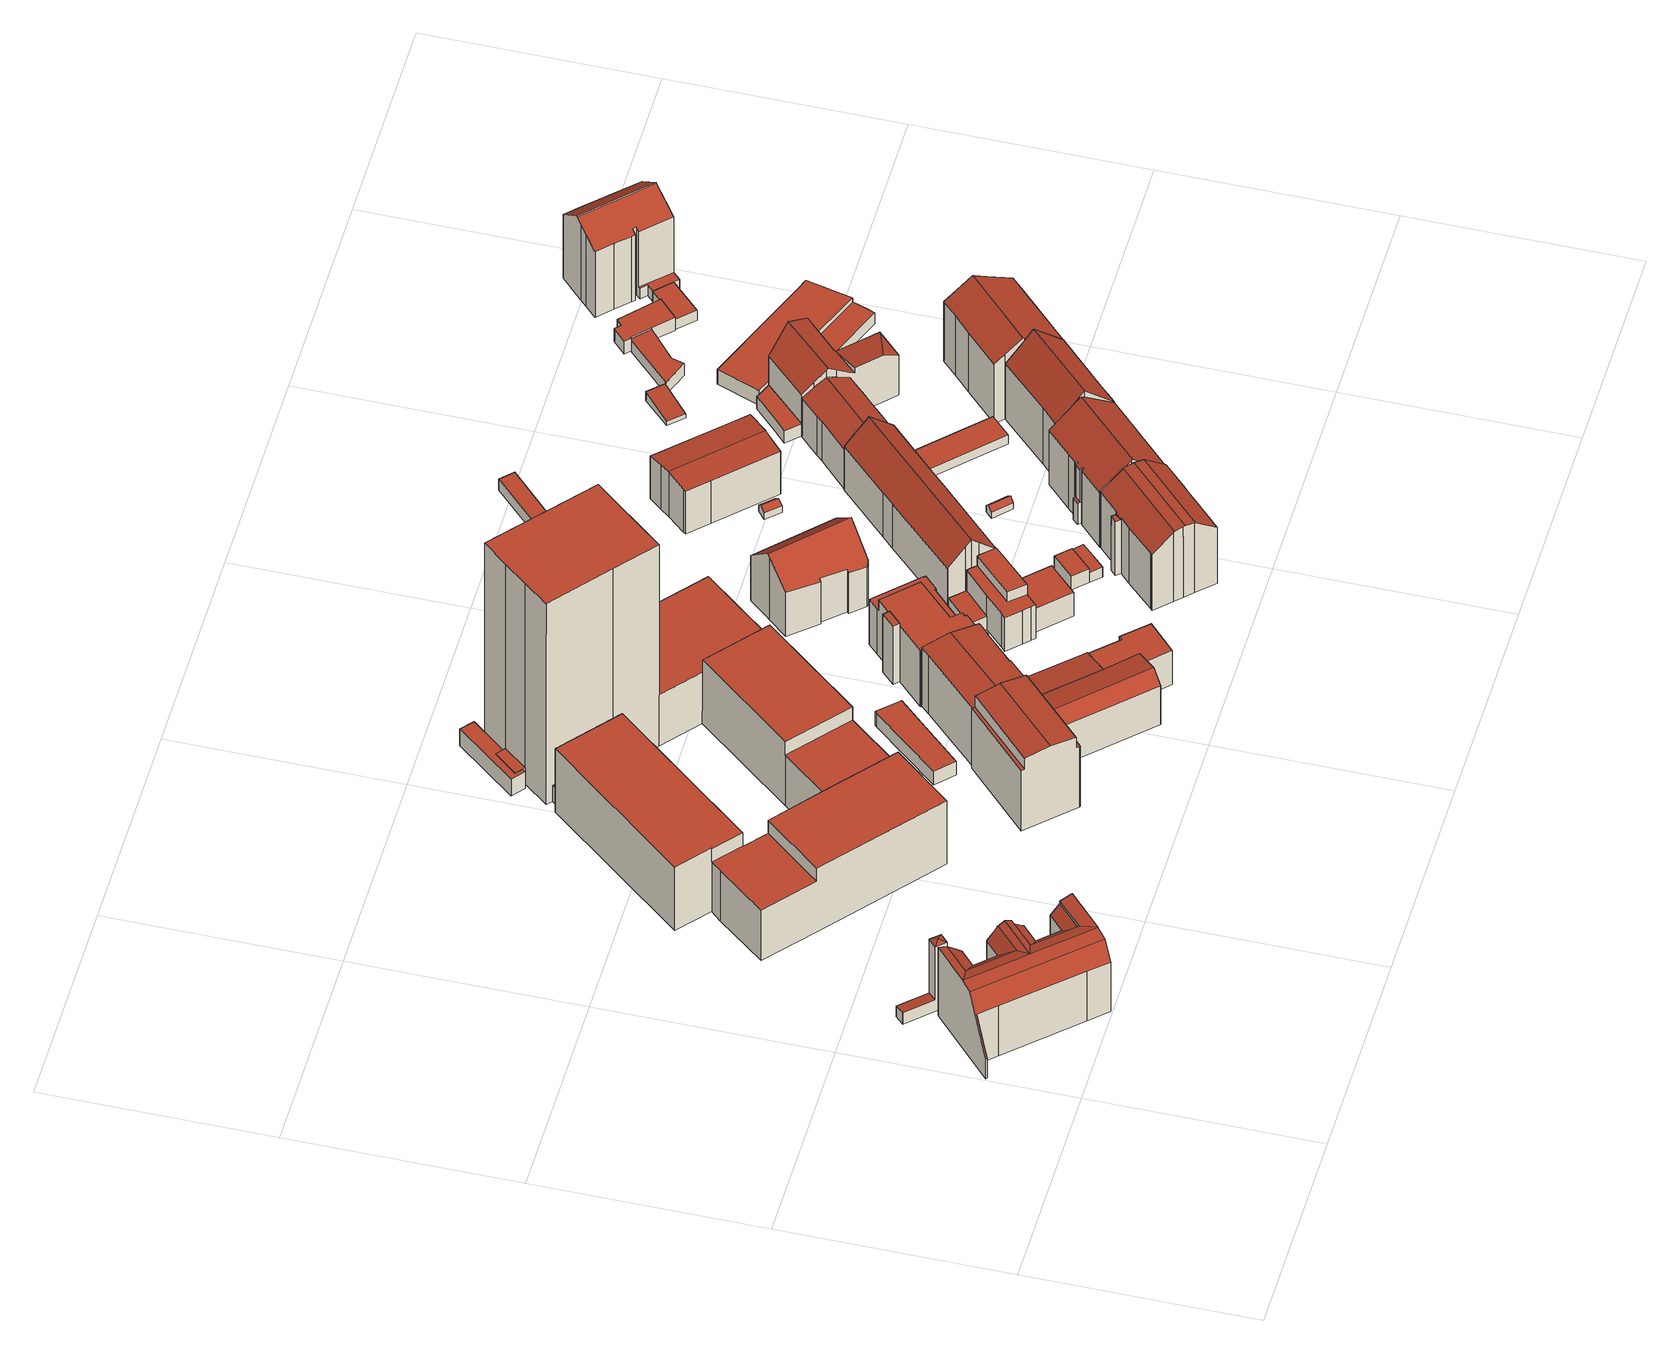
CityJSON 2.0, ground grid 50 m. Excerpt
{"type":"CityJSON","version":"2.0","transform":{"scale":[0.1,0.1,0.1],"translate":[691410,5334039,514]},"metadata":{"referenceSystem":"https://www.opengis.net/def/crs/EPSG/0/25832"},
"CityObjects":{
"building1":{"type":"Building","attributes":{"Gemeindeschluessel":"09162000","HoeheDach":"533.822","HoeheGrund":"514.559","Methode":"2000","NiedrigsteTraufeDesGebaeudes":"517.801","Geometrietyp2DReferenz":"3000","function":"31001_1000","roofType":"3100","measuredHeight":19.26,"storeysAboveGround":4},"geometry":[{"type":"MultiSurface","lod":"2","boundaries":[[[0,1,2,3]],[[4,5,6,7,8,9]],[[10,11,12,13]],[[1,14,15,16,17,2]],[[18,19,20,21,6,5]],[[22,23,24,25,26,27,28]],[[29,30,31,32,33,34]],[[35,9,8,36]],[[37,3,2,38]],[[39,36,8,7,40,41,42,43]],[[44,39,43,45,46,47]],[[48,6,21,49]],[[50,22,28,51,30,29]],[[46,45,20,24]],[[52,0,3,53,54]],[[19,25,24,20]],[[55,56,57,28,27]],[[58,59,15,14,60]],[[46,24,23,61,47]],[[52,31,30,0]],[[62,63,64,65]],[[66,53,3,37]],[[40,7,6,48]],[[67,54,53,66,68,69,17,16,70]],[[18,26,25,19]],[[44,47,61,71]],[[72,13,12,62,65,33,32,67,70,59,58,35,36,39,44,71,73]],[[11,63,62,12]],[[11,10,74,75,50,29,34,64,63]],[[51,28,1,0,30]],[[38,2,17,69]],[[49,21,42,41]],[[56,60,14,1,28,57]],[[70,16,15,59]],[[5,27,26,18]],[[65,64,34,33]],[[20,45,43,42,21]],[[4,55,27,5]],[[35,58,60,56,55,4,9]],[[72,74,10,13]],[[38,68,66,37]],[[75,74,72,73]],[[38,69,68]],[[71,61,23,22,50,75,73]],[[67,32,31,52,54]],[[49,41,40,48]]],"semantics":{"surfaces":[{"type":"RoofSurface"},{"type":"WallSurface"},{"type":"GroundSurface"}],"values":[0,0,1,0,0,0,1,1,1,1,1,1,0,1,0,1,0,1,0,0,1,1,1,1,1,1,2,1,0,0,1,1,0,1,1,1,0,1,1,1,0,1,0,1,1,0]}}]},
"building2":{"type":"Building","attributes":{"Gemeindeschluessel":"09162000","HoeheDach":"534.140","HoeheGrund":"515.393","Methode":"2000","NiedrigsteTraufeDesGebaeudes":"518.272","Geometrietyp2DReferenz":"3000","function":"31001_2000","roofType":"9999","measuredHeight":18.75,"storeysAboveGround":1},"geometry":[{"type":"MultiSurface","lod":"2","boundaries":[[[76,77,78,79,80,81,82]],[[81,83,84,85,82]],[[78,86,79]],[[87,85,84,88]],[[89,90,78,77]],[[79,86,91,92,80]],[[81,80,92,83]],[[89,88,84,83,92,91,90]],[[76,82,85,87]],[[78,90,86]],[[86,90,91]],[[76,87,88,89,77]]],"semantics":{"surfaces":[{"type":"WallSurface"},{"type":"RoofSurface"},{"type":"GroundSurface"}],"values":[0,1,1,0,0,1,0,0,0,1,1,2]}}]},
"building3":{"type":"Building","attributes":{"Gemeindeschluessel":"09162000","HoeheDach":"533.300","HoeheGrund":"515.361","Methode":"2000","NiedrigsteTraufeDesGebaeudes":"519.860","Geometrietyp2DReferenz":"3000","function":"31001_1000","roofType":"1000","measuredHeight":17.94,"storeysAboveGround":5},"geometry":[{"type":"MultiSurface","lod":"2","boundaries":[[[93,94,95,96,97,98,99]],[[100,101,102,103]],[[104,105,106,107,108,109]],[[108,107,95,110]],[[111,112,113,114]],[[115,116,112,117]],[[118,109,119,120,121]],[[99,98,122,123,124,125,126,127,128]],[[129,130,131,132]],[[133,134,135,120,119]],[[117,112,111,132,131]],[[136,137,138,139,140,141]],[[94,133,119,110,95]],[[100,142,143,144,145,101]],[[146,135,141,140,144,143,147]],[[140,139,145,144]],[[105,104,148,149,150,142,100,103,151,152,129,132,111,114,137,136,134,133,94,93,153,154,155,156,157,158]],[[117,131,130,115]],[[93,99,128,153]],[[155,126,125,156]],[[110,119,109,108]],[[146,121,120,135]],[[150,147,143,142]],[[107,106,96,95]],[[156,125,124,157]],[[106,159,97,96]],[[105,158,123,122,159,106]],[[151,160,161,152]],[[101,145,139,138,113,112,116,161,160,102]],[[149,148,118,121,146,147,150]],[[136,141,135,134]],[[114,113,138,137]],[[157,124,123,158]],[[104,109,118,148]],[[153,128,127,154]],[[154,127,126,155]],[[98,97,159,122]],[[103,102,160,151]],[[130,129,152,161,116,115]]],"semantics":{"surfaces":[{"type":"WallSurface"},{"type":"RoofSurface"},{"type":"GroundSurface"}],"values":[0,0,0,1,0,0,1,1,0,0,0,0,0,0,1,0,2,1,0,0,0,0,0,0,0,1,0,0,1,0,0,0,0,0,0,0,0,0,0]}}]},
"building4":{"type":"Building","attributes":{"Gemeindeschluessel":"09162000","HoeheDach":"536.070","HoeheGrund":"515.432","Methode":"2000","NiedrigsteTraufeDesGebaeudes":"532.336","Geometrietyp2DReferenz":"3000","function":"31001_1000","roofType":"3100","measuredHeight":20.64,"storeysAboveGround":6},"geometry":[{"type":"MultiSurface","lod":"2","boundaries":[[[162,163,164,165,166,167,168,169,170]],[[162,170,171,172]],[[162,172,173,174,175,176,177,163]],[[177,178,164,163]],[[172,171,179,173]],[[180,181,166,165]],[[164,178,182,183,180,165]],[[169,168,184,185]],[[166,181,186,167]],[[169,185,179,171,170]],[[167,186,187,184,168]],[[175,183,182,176]],[[175,174,187,186,181,180,183]],[[174,173,179,185,184,187]],[[176,182,178,177]]],"semantics":{"surfaces":[{"type":"WallSurface"},{"type":"GroundSurface"},{"type":"RoofSurface"}],"values":[0,0,1,0,0,0,2,0,2,2,2,0,0,0,0]}}]},
"building5":{"type":"Building","attributes":{"Gemeindeschluessel":"09162000","HoeheDach":"519.916","HoeheGrund":"515.342","Methode":"2000","NiedrigsteTraufeDesGebaeudes":"519.916","Geometrietyp2DReferenz":"3000","function":"51009_1610","roofType":"1000","measuredHeight":4.57},"geometry":[{"type":"MultiSurface","lod":"2","boundaries":[[[188,189,190,191]],[[192,193,189,188]],[[192,188,191,194,195]],[[195,196,193,192]],[[191,190,197,194]],[[196,197,190,189,193]],[[194,197,196,195]]],"semantics":{"surfaces":[{"type":"WallSurface"},{"type":"GroundSurface"},{"type":"RoofSurface"}],"values":[0,0,1,0,0,2,0]}}]},
"building6":{"type":"Building","attributes":{"Gemeindeschluessel":"09162000","HoeheDach":"518.953","HoeheGrund":"515.180","Methode":"1000","NiedrigsteTraufeDesGebaeudes":"518.953","Geometrietyp2DReferenz":"3000","function":"31001_2000","roofType":"1000","measuredHeight":3.77},"geometry":[{"type":"MultiSurface","lod":"2","boundaries":[[[198,199,200,201]],[[202,203,204,205]],[[201,200,206,207]],[[203,208,209,210,206,200,199,204]],[[202,211,212,209,208,203]],[[205,204,199,198]],[[211,202,205,198,201,207,213,212]],[[210,209,212,213,207,206]]],"semantics":{"surfaces":[{"type":"WallSurface"},{"type":"RoofSurface"},{"type":"GroundSurface"}],"values":[0,0,0,1,0,0,2,0]}}]},
"building7":{"type":"Building","attributes":{"Gemeindeschluessel":"09162000","HoeheDach":"529.176","HoeheGrund":"515.391","Methode":"2000","NiedrigsteTraufeDesGebaeudes":"526.277","Geometrietyp2DReferenz":"3000","function":"31001_1000","roofType":"3100","measuredHeight":13.79,"storeysAboveGround":3},"geometry":[{"type":"MultiSurface","lod":"2","boundaries":[[[214,215,216,217]],[[215,218,219,220,216]],[[175,176,214,217,221]],[[218,176,175,222,223,219]],[[214,176,218,215]],[[216,220,224,225,221,217]],[[223,224,220,219]],[[175,221,225,222]],[[222,225,224,223]]],"semantics":{"surfaces":[{"type":"RoofSurface"},{"type":"WallSurface"},{"type":"GroundSurface"}],"values":[0,1,1,2,1,0,1,1,1]}}]},
"building8":{"type":"Building","attributes":{"Gemeindeschluessel":"09162000","HoeheDach":"572.100","HoeheGrund":"515.369","Methode":"2000","NiedrigsteTraufeDesGebaeudes":"519.960","Geometrietyp2DReferenz":"3000","function":"31001_2000","roofType":"1000","measuredHeight":56.73,"storeysAboveGround":16},"geometry":[{"type":"MultiSurface","lod":"2","boundaries":[[[226,227,228,229]],[[154,153,132,129,230,226,229,231,232,233,234]],[[233,235,236,237,234]],[[229,228,238,231]],[[239,240,241,237,236,242,243]],[[230,243,242,227,226]],[[231,238,244,232]],[[227,235,244,238,228]],[[232,244,235,233]],[[239,243,230,129,132]],[[154,241,240,153]],[[153,240,239,132]],[[154,234,237,241]],[[227,242,236,235]]],"semantics":{"surfaces":[{"type":"WallSurface"},{"type":"GroundSurface"},{"type":"RoofSurface"}],"values":[0,1,0,0,2,0,0,2,0,0,0,0,0,0]}}]},
"building9":{"type":"Building","attributes":{"Gemeindeschluessel":"09162000","HoeheDach":"532.687","HoeheGrund":"515.433","Methode":"2000","NiedrigsteTraufeDesGebaeudes":"525.030","Geometrietyp2DReferenz":"3000","function":"31001_9998","roofType":"3100","measuredHeight":17.25,"storeysAboveGround":5},"geometry":[{"type":"MultiSurface","lod":"2","boundaries":[[[245,246,247,248]],[[249,250,251,252]],[[174,175,253,254,255]],[[174,255,256,173]],[[257,258,246,245]],[[259,256,255,254,260,261,262]],[[263,264,265,266,267,268,269,270]],[[257,271,267,266,272,258]],[[273,274,275,276,269,268]],[[277,262,261,278]],[[279,280,281,219]],[[175,222,263,270,282,253]],[[248,247,283,284]],[[281,280,283,247,246,258,272,285]],[[286,287,288,289]],[[259,290,173,256]],[[223,222,175,174,173,290,277,278,286,289,291,292,252,251,274,273,271,257,245,248,284,279,219]],[[289,288,293,291]],[[260,287,286,278,261]],[[272,266,265,285]],[[292,294,249,252]],[[290,259,262,277]],[[250,249,294,293,288,287,260,254,253,282,276,275]],[[291,293,294,292]],[[223,264,263,222]],[[273,268,267,271]],[[269,276,282,270]],[[250,275,274,251]],[[223,219,281,285,265,264]],[[284,283,280,279]]],"semantics":{"surfaces":[{"type":"WallSurface"},{"type":"RoofSurface"},{"type":"GroundSurface"}],"values":[0,0,0,0,0,1,1,0,0,0,0,0,0,1,0,0,2,0,0,0,0,0,1,0,0,0,0,0,0,0]}}]},
"building10":{"type":"Building","attributes":{"Gemeindeschluessel":"09162000","HoeheDach":"531.395","HoeheGrund":"515.053","Methode":"2000","NiedrigsteTraufeDesGebaeudes":"527.840","Geometrietyp2DReferenz":"3000","function":"31001_1000","roofType":"1000","measuredHeight":16.34,"storeysAboveGround":5},"geometry":[{"type":"MultiSurface","lod":"2","boundaries":[[[295,296,297,298,299]],[[298,297,300,301]],[[302,303,304,305]],[[302,306,307,308,309,303]],[[310,311,312,313]],[[314,315,316,304,303,309,317,318,319,298,301,320,312,311]],[[321,322,323,324]],[[325,326,327,328]],[[329,316,315,330]],[[331,332,322,321]],[[333,301,300,334,335]],[[300,297,296,334]],[[336,318,317,337]],[[325,299,298,319,338,326]],[[302,305,329,330,339,310,313,340,333,335,295,299,325,328,341,331,321,324,342,343,306]],[[341,344,332,331]],[[313,312,320,340]],[[328,327,344,341]],[[305,304,316,329]],[[335,334,296,295]],[[324,323,345,342]],[[340,320,301,333]],[[338,319,318,336]],[[339,314,311,310]],[[343,346,307,306]],[[342,345,346,343]],[[308,307,346,345,323,322,332,344,327,326,338,336,337]],[[337,317,309,308]],[[330,315,314,339]]],"semantics":{"surfaces":[{"type":"WallSurface"},{"type":"RoofSurface"},{"type":"GroundSurface"}],"values":[0,0,0,0,0,1,0,0,0,0,0,1,0,0,2,0,0,0,0,0,0,0,0,0,0,0,1,0,0]}}]},
"building11":{"type":"Building","attributes":{"Gemeindeschluessel":"09162000","HoeheDach":"527.429","HoeheGrund":"515.139","Methode":"2000","NiedrigsteTraufeDesGebaeudes":"518.839","Geometrietyp2DReferenz":"3000","function":"31001_1000","roofType":"1000","measuredHeight":12.29,"storeysAboveGround":4},"geometry":[{"type":"MultiSurface","lod":"2","boundaries":[[[347,348,349,350]],[[351,352,353,354]],[[355,356,352,351]],[[357,358,359,360,361,362]],[[363,364,361,360]],[[365,362,361,364,366]],[[367,368,369,370]],[[353,352,356,371,372,363,360,359,373,374,375,376]],[[377,369,368,378,379]],[[380,379,378,381]],[[382,375,374,383,384]],[[350,349,385,386]],[[387,370,369,377,371]],[[387,371,356,355]],[[383,374,373,388]],[[372,366,364,363]],[[354,353,376,389]],[[384,383,348,347]],[[381,378,368,367]],[[383,388,385,349,348]],[[357,362,365,390]],[[387,355,351,354,389,382,384,347,350,386,358,357,390,380,381,367,370]],[[377,379,380,390,365,366,372,371]],[[358,386,385,388,373,359]],[[389,376,375,382]]],"semantics":{"surfaces":[{"type":"WallSurface"},{"type":"RoofSurface"},{"type":"GroundSurface"}],"values":[0,0,0,0,0,1,0,1,1,0,0,0,0,0,0,0,0,0,0,1,0,2,0,0,0]}}]},
"building12":{"type":"Building","attributes":{"Gemeindeschluessel":"09162000","HoeheDach":"532.826","HoeheGrund":"514.562","Methode":"2000","NiedrigsteTraufeDesGebaeudes":"525.842","Geometrietyp2DReferenz":"3000","function":"31001_9998","roofType":"3100","measuredHeight":18.26,"storeysAboveGround":4},"geometry":[{"type":"MultiSurface","lod":"2","boundaries":[[[391,392,393,394]],[[395,396,397,398,399,400,401,391,394,402,403,404,405,406,407,408,409]],[[396,410,411,397]],[[412,413,414,415,407,406,405,404]],[[396,395,409,416,417,410]],[[403,418,412,404]],[[419,420,392,391,401,400]],[[399,421,419,400]],[[399,398,397,411,422,421]],[[394,393,423,402]],[[424,416,409,408,407,415]],[[417,416,424,415,414,413]],[[423,393,392,420,419,421,422,411,410,417,413,412,418]],[[402,423,418,403]]],"semantics":{"surfaces":[{"type":"WallSurface"},{"type":"GroundSurface"},{"type":"RoofSurface"}],"values":[0,1,0,0,0,0,0,0,0,0,0,2,2,0]}}]},
"building13":{"type":"Building","attributes":{"Gemeindeschluessel":"09162000","HoeheDach":"519.320","HoeheGrund":"515.516","Methode":"1000","NiedrigsteTraufeDesGebaeudes":"519.320","Geometrietyp2DReferenz":"3000","function":"31001_2000","roofType":"1000","measuredHeight":3.8,"storeysAboveGround":1},"geometry":[{"type":"MultiSurface","lod":"2","boundaries":[[[425,426,427,428]],[[428,429,430,425]],[[428,427,431,429]],[[426,432,431,427]],[[429,431,432,430]],[[430,432,426,425]]],"semantics":{"surfaces":[{"type":"WallSurface"},{"type":"GroundSurface"},{"type":"RoofSurface"}],"values":[0,1,0,2,0,0]}}]},
"building14":{"type":"Building","attributes":{"Gemeindeschluessel":"09162000","HoeheDach":"518.187","HoeheGrund":"515.487","Methode":"1000","NiedrigsteTraufeDesGebaeudes":"518.187","Geometrietyp2DReferenz":"3000","function":"51009_1610","roofType":"1000","measuredHeight":2.7},"geometry":[{"type":"MultiSurface","lod":"2","boundaries":[[[425,433,434,435]],[[436,437,438,439]],[[425,438,437,433]],[[434,436,439,435]],[[435,439,438,425]],[[433,437,436,434]]],"semantics":{"surfaces":[{"type":"GroundSurface"},{"type":"RoofSurface"},{"type":"WallSurface"}],"values":[0,1,2,2,2,2]}}]},
"building15":{"type":"Building","attributes":{"Gemeindeschluessel":"09162000","HoeheDach":"535.250","HoeheGrund":"515.310","Methode":"2000","NiedrigsteTraufeDesGebaeudes":"530.540","Geometrietyp2DReferenz":"3000","function":"31001_1000","roofType":"2100","measuredHeight":19.94,"storeysAboveGround":5},"geometry":[{"type":"MultiSurface","lod":"2","boundaries":[[[440,441,442,443,444]],[[445,446,447,448]],[[449,450,451,452]],[[441,453,454,455,442]],[[456,457,458,459]],[[460,461,455,454,462,463]],[[464,465,466,467]],[[468,469,450,449]],[[470,471,472,473]],[[474,475,476,477]],[[478,451,450,469,444,443,479]],[[470,480,481,482,483,471]],[[453,459,458,462,454]],[[445,473,472,484,485,446]],[[486,487,478,479,488]],[[489,490,460,463,491]],[[492,493,494,495]],[[477,476,457,456]],[[489,491,496,497]],[[440,444,469,468]],[[488,479,443,442,455,461]],[[490,486,488,461,460]],[[483,482,485,484]],[[491,463,462,458,457,476,475,447,446,485,482,481,466,465,494,493,496]],[[467,466,481,480]],[[497,496,493,492]],[[452,451,478,487]],[[483,484,472,471]],[[486,490,489,497,492,495,464,467,480,470,473,445,448,474,477,456,459,453,441,440,468,449,452,487]],[[448,447,475,474]],[[495,494,465,464]]],"semantics":{"surfaces":[{"type":"WallSurface"},{"type":"RoofSurface"},{"type":"GroundSurface"}],"values":[0,0,0,0,0,1,0,0,0,0,1,0,0,0,0,0,0,0,0,0,1,0,0,1,0,0,0,1,2,0,0]}}]},
"building16":{"type":"Building","attributes":{"Gemeindeschluessel":"09162000","HoeheDach":"518.444","HoeheGrund":"515.344","Methode":"1000","NiedrigsteTraufeDesGebaeudes":"518.444","Geometrietyp2DReferenz":"3000","function":"31001_2000","roofType":"1000","measuredHeight":3.1,"storeysAboveGround":1},"geometry":[{"type":"MultiSurface","lod":"2","boundaries":[[[498,499,500,501]],[[502,503,500,499]],[[504,502,499,498]],[[501,505,504,498]],[[505,503,502,504]],[[501,500,503,505]]],"semantics":{"surfaces":[{"type":"WallSurface"},{"type":"RoofSurface"},{"type":"GroundSurface"}],"values":[0,1,0,2,0,0]}}]},
"building17":{"type":"Building","attributes":{"Gemeindeschluessel":"09162000","HoeheDach":"532.491","HoeheGrund":"514.725","Methode":"2000","NiedrigsteTraufeDesGebaeudes":"527.031","Geometrietyp2DReferenz":"3000","function":"31001_9998","roofType":"3100","measuredHeight":17.77,"storeysAboveGround":4},"geometry":[{"type":"MultiSurface","lod":"2","boundaries":[[[506,507,508,509]],[[510,511,512,513]],[[509,508,514,515,516]],[[517,518,519,520]],[[513,512,521,522]],[[508,507,523,524,519,518,525,526,514]],[[520,519,524,527]],[[528,529,530,531]],[[516,515,532,533]],[[533,532,534,535]],[[522,521,526,525,536]],[[532,515,514,526,521,512,511,530,529,534]],[[535,534,529,528]],[[522,536,517,520,527,537,506,509,516,533,535,528,531,510,513]],[[536,525,518,517]],[[531,530,511,510]],[[527,524,523,537]],[[537,523,507,506]]],"semantics":{"surfaces":[{"type":"WallSurface"},{"type":"RoofSurface"},{"type":"GroundSurface"}],"values":[0,0,0,0,0,1,0,0,0,0,0,1,0,2,0,0,0,0]}}]},
"building18":{"type":"Building","attributes":{"Gemeindeschluessel":"09162000","HoeheDach":"518.453","HoeheGrund":"515.362","Methode":"2000","NiedrigsteTraufeDesGebaeudes":"518.453","Geometrietyp2DReferenz":"3000","function":"51009_1610","roofType":"1000","measuredHeight":3.09},"geometry":[{"type":"MultiSurface","lod":"2","boundaries":[[[538,539,540,541]],[[539,542,543,540]],[[542,544,545,543]],[[546,547,548,549]],[[543,545,550,549,548,541,540]],[[551,546,549,550]],[[544,551,550,545]],[[539,538,547,546,551,544,542]],[[547,538,541,548]]],"semantics":{"surfaces":[{"type":"WallSurface"},{"type":"GroundSurface"},{"type":"RoofSurface"}],"values":[0,0,0,0,1,0,0,2,0]}}]},
"building19":{"type":"Building","attributes":{"Gemeindeschluessel":"09162000","HoeheDach":"517.984","HoeheGrund":"515.290","Methode":"1000","NiedrigsteTraufeDesGebaeudes":"516.961","Geometrietyp2DReferenz":"3000","function":"31001_2000","roofType":"3100","measuredHeight":2.69},"geometry":[{"type":"MultiSurface","lod":"2","boundaries":[[[552,553,554,555]],[[556,557,558,559]],[[557,552,555,558]],[[560,554,553,561]],[[562,556,559,563,560,561]],[[558,555,554,560,563,559]],[[556,562,561,553,552,557]]],"semantics":{"surfaces":[{"type":"RoofSurface"},{"type":"WallSurface"},{"type":"GroundSurface"}],"values":[0,1,0,1,2,1,1]}}]},
"building20":{"type":"Building","attributes":{"Gemeindeschluessel":"09162000","HoeheDach":"517.950","HoeheGrund":"515.221","Methode":"9999","NiedrigsteTraufeDesGebaeudes":"516.920","Geometrietyp2DReferenz":"3000","function":"31001_2000","roofType":"3100","measuredHeight":2.73},"geometry":[{"type":"MultiSurface","lod":"2","boundaries":[[[564,565,566,567]],[[568,566,565,569]],[[567,566,568,570,571]],[[571,570,572,573]],[[572,570,568,569]],[[571,573,564,567]],[[572,569,565,564,573]]],"semantics":{"surfaces":[{"type":"RoofSurface"},{"type":"WallSurface"},{"type":"GroundSurface"}],"values":[0,1,1,1,2,0,1]}}]},
"building21":{"type":"Building","attributes":{"Gemeindeschluessel":"09162000","HoeheDach":"536.091","HoeheGrund":"515.340","Methode":"1000","NiedrigsteTraufeDesGebaeudes":"521.290","Geometrietyp2DReferenz":"3000","function":"31001_9998","roofType":"3100","measuredHeight":20.75,"storeysAboveGround":4},"geometry":[{"type":"MultiSurface","lod":"2","boundaries":[[[574,575,576,577]],[[459,578,579,456]],[[453,580,578,459]],[[581,582,583,584]],[[585,586,587,588,589,590,591,592]],[[593,577,576,594]],[[453,459,456,595,596,597,593,594,598,599,600,601,602,581,584,603,604,605,606,607,608,440,441]],[[456,579,609,595]],[[440,586,585,441]],[[602,610,582,581]],[[595,609,611,596]],[[578,580,592,591,612,613,583,582,610,614,615,616,617,618,619,620,611,609,579]],[[596,611,620,597]],[[605,590,589,606]],[[608,587,586,440]],[[601,614,610,602]],[[603,613,612,604]],[[599,616,615,600]],[[584,583,613,603]],[[453,441,585,592,580]],[[598,594,576,575,618,617]],[[605,604,612,591,590]],[[606,589,588,607]],[[600,615,614,601]],[[593,597,620,619,574,577]],[[574,619,618,575]],[[607,588,587,608]],[[598,617,616,599]]],"semantics":{"surfaces":[{"type":"RoofSurface"},{"type":"WallSurface"},{"type":"GroundSurface"}],"values":[0,1,1,1,0,1,2,1,1,1,1,0,1,1,1,1,1,1,1,1,1,1,1,1,1,1,1,1]}}]},
"building22":{"type":"Building","attributes":{"Gemeindeschluessel":"09162000","HoeheDach":"528.220","HoeheGrund":"515.484","Methode":"2000","NiedrigsteTraufeDesGebaeudes":"527.523","Geometrietyp2DReferenz":"3000","function":"31001_9998","roofType":"3100","measuredHeight":12.74,"storeysAboveGround":4},"geometry":[{"type":"MultiSurface","lod":"2","boundaries":[[[621,622,623,624]],[[625,626,627,628]],[[629,630,631,632]],[[624,623,633,630,629]],[[634,635,636,631,630,633]],[[637,636,635,638]],[[626,639,640,634,633,623,622,627]],[[628,627,622,621]],[[624,629,632,637,638,641,642,625,628,621]],[[638,635,634,640,641]],[[641,640,639,642]],[[632,631,636,637]],[[642,639,626,625]]],"semantics":{"surfaces":[{"type":"WallSurface"},{"type":"RoofSurface"},{"type":"GroundSurface"}],"values":[0,0,0,0,1,0,1,0,2,0,0,0,0]}}]},
"building23":{"type":"Building","attributes":{"Gemeindeschluessel":"09162000","HoeheDach":"517.645","HoeheGrund":"515.090","Methode":"1000","NiedrigsteTraufeDesGebaeudes":"517.645","Geometrietyp2DReferenz":"3000","function":"31001_2000","roofType":"1000","measuredHeight":2.56},"geometry":[{"type":"MultiSurface","lod":"2","boundaries":[[[643,644,645,646]],[[647,648,645,644]],[[647,649,650,648]],[[650,646,645,648]],[[649,643,646,650]],[[647,644,643,649]]],"semantics":{"surfaces":[{"type":"WallSurface"},{"type":"GroundSurface"},{"type":"RoofSurface"}],"values":[0,1,0,0,2,0]}}]},
"building24":{"type":"Building","attributes":{"Gemeindeschluessel":"09162000","HoeheDach":"528.925","HoeheGrund":"515.010","Methode":"1000","NiedrigsteTraufeDesGebaeudes":"525.882","Geometrietyp2DReferenz":"3000","function":"31001_1000","roofType":"3100","measuredHeight":13.91,"storeysAboveGround":3},"geometry":[{"type":"MultiSurface","lod":"2","boundaries":[[[651,652,653,654]],[[655,656,657,658,659,660]],[[661,662,663,664]],[[664,663,665,666]],[[662,667,668,669,670,671,672,665,663]],[[673,674,675,676]],[[677,671,670,678]],[[679,672,671,677]],[[680,667,662,661]],[[656,681,682,683,684,657]],[[659,658,657,684,683,675,674,653,652,669,668]],[[669,652,651,685,678,670]],[[666,665,672,679]],[[676,682,681,656,655,660,686,680,661,664,666,679,677,678,685,651,654,673]],[[654,653,674,673]],[[686,660,659,668,667,680]],[[676,675,683,682]]],"semantics":{"surfaces":[{"type":"WallSurface"},{"type":"RoofSurface"},{"type":"GroundSurface"}],"values":[0,0,0,0,1,0,0,0,0,0,1,0,0,2,0,0,0]}}]},
"building25":{"type":"Building","attributes":{"Gemeindeschluessel":"09162000","HoeheDach":"537.320","HoeheGrund":"515.357","Methode":"2000","NiedrigsteTraufeDesGebaeudes":"530.679","Geometrietyp2DReferenz":"3000","function":"31001_9998","roofType":"3100","measuredHeight":21.96,"storeysAboveGround":5},"geometry":[{"type":"MultiSurface","lod":"2","boundaries":[[[687,688,689,690]],[[691,692,693,694,695]],[[695,694,696,697]],[[698,699,700,701]],[[702,703,704,699,698]],[[705,706,688,687]],[[690,689,707,708]],[[702,698,701,709,691,695,697,705,687,690,708,710]],[[696,694,693,704,703,711,707,689,688,706]],[[709,712,692,691]],[[692,712,700,699,704,693]],[[710,711,703,702]],[[708,707,711,710]],[[701,700,712,709]],[[697,696,706,705]]],"semantics":{"surfaces":[{"type":"WallSurface"},{"type":"GroundSurface"},{"type":"RoofSurface"}],"values":[0,0,0,0,0,0,0,1,2,0,2,0,0,0,0]}}]},
"building26":{"type":"Building","attributes":{"Gemeindeschluessel":"09162000","HoeheDach":"518.575","HoeheGrund":"515.160","Methode":"1000","NiedrigsteTraufeDesGebaeudes":"518.575","Geometrietyp2DReferenz":"3000","function":"31001_2000","roofType":"1000","measuredHeight":3.42},"geometry":[{"type":"MultiSurface","lod":"2","boundaries":[[[713,714,715,716]],[[717,718,719,720,721,722]],[[723,724,722,721,720,713,716]],[[716,715,725,723]],[[724,723,725,726,717,722]],[[720,719,714,713]],[[726,725,715,714,719,718,717]]],"semantics":{"surfaces":[{"type":"WallSurface"},{"type":"GroundSurface"},{"type":"RoofSurface"}],"values":[0,0,1,0,0,0,2]}}]},
"building27":{"type":"Building","attributes":{"Gemeindeschluessel":"09162000","HoeheDach":"517.954","HoeheGrund":"515.500","Methode":"1000","NiedrigsteTraufeDesGebaeudes":"516.739","Geometrietyp2DReferenz":"3000","function":"31001_2000","roofType":"1000","measuredHeight":2.45},"geometry":[{"type":"MultiSurface","lod":"2","boundaries":[[[727,728,729,730]],[[731,732,733,734]],[[734,733,735,736]],[[736,735,728,727]],[[730,729,732,731]],[[733,732,729,728,735]],[[736,727,730,731,734]]],"semantics":{"surfaces":[{"type":"WallSurface"},{"type":"RoofSurface"},{"type":"GroundSurface"}],"values":[0,0,0,0,0,1,2]}}]},
"building28":{"type":"Building","attributes":{"Gemeindeschluessel":"09162000","HoeheDach":"531.040","HoeheGrund":"515.120","Methode":"2000","NiedrigsteTraufeDesGebaeudes":"526.504","Geometrietyp2DReferenz":"3000","function":"31001_9998","roofType":"3100","measuredHeight":15.92,"storeysAboveGround":4},"geometry":[{"type":"MultiSurface","lod":"2","boundaries":[[[737,738,739,740,741,742,743]],[[744,745,746,739,738,747]],[[748,749,750,751,752,753,754,755,756,757,758,745,744,747,759,760,761,762,763,764]],[[749,748,764,765,766,767]],[[768,769,770]],[[771,772,773,774,775,776,770,769]],[[759,737,743,760]],[[755,754,753,752,774,773,772,777]],[[760,743,742,761]],[[761,742,741,762]],[[747,738,737,759]],[[776,778,770]],[[777,772,771]],[[740,765,764,763,762,741]],[[758,757,756,755,777,771,769,768,779,746,745]],[[746,779,768,770,778,767,766,765,740,739]],[[778,776,775,774,752,751,750,749,767]]],"semantics":{"surfaces":[{"type":"RoofSurface"},{"type":"WallSurface"},{"type":"GroundSurface"}],"values":[0,1,2,1,1,0,1,1,1,1,1,1,0,1,1,0,1]}}]},
"building29":{"type":"Building","attributes":{"Gemeindeschluessel":"09162000","HoeheDach":"535.971","HoeheGrund":"515.357","Methode":"2000","NiedrigsteTraufeDesGebaeudes":"530.570","Geometrietyp2DReferenz":"3000","function":"31001_1000","roofType":"3100","measuredHeight":20.61,"storeysAboveGround":5},"geometry":[{"type":"MultiSurface","lod":"2","boundaries":[[[698,780,781,702]],[[702,781,782,710]],[[783,784,785,786]],[[710,782,787,788,708]],[[788,787,789,790,791,792,793,794]],[[795,790,789,796,797]],[[798,799,800,801]],[[797,796,784,783]],[[782,781,780,800,799,785,784,796,789,787]],[[708,788,794,802]],[[803,791,790,795]],[[804,792,791,803]],[[802,794,793,805]],[[795,797,783,786,798,801,698,702,710,708,802,805,804,803]],[[786,785,799,798]],[[805,793,792,804]],[[801,800,780,698]]],"semantics":{"surfaces":[{"type":"WallSurface"},{"type":"RoofSurface"},{"type":"GroundSurface"}],"values":[0,0,0,0,1,0,0,0,1,0,0,0,0,2,0,0,0]}}]},
"building30":{"type":"Building","attributes":{"Gemeindeschluessel":"09162000","HoeheDach":"518.638","HoeheGrund":"515.290","Methode":"1000","NiedrigsteTraufeDesGebaeudes":"518.638","Geometrietyp2DReferenz":"3000","function":"31001_2000","roofType":"1000","measuredHeight":3.35},"geometry":[{"type":"MultiSurface","lod":"2","boundaries":[[[806,807,808,809]],[[810,811,812,808,807,813,814]],[[815,813,807,806]],[[816,812,811,817]],[[818,815,806,809,816,817,819]],[[818,814,813,815]],[[819,810,814,818]],[[809,808,812,816]],[[817,811,810,819]]],"semantics":{"surfaces":[{"type":"WallSurface"},{"type":"RoofSurface"},{"type":"GroundSurface"}],"values":[0,1,0,0,2,0,0,0,0]}}]},
"building31":{"type":"Building","attributes":{"Gemeindeschluessel":"09162000","HoeheDach":"519.590","HoeheGrund":"515.570","Methode":"1000","NiedrigsteTraufeDesGebaeudes":"519.590","Geometrietyp2DReferenz":"3000","function":"31001_9998","roofType":"1000","measuredHeight":4.02,"storeysAboveGround":1},"geometry":[{"type":"MultiSurface","lod":"2","boundaries":[[[820,821,822,823]],[[824,825,822,821,826,827,828,829,830,831,832,833]],[[834,835,836,828,827,826]],[[837,831,830,838]],[[839,840,825,824,833,841]],[[833,832,831,837,842,841]],[[834,826,821,820]],[[823,822,825,840]],[[829,828,836,843,838,830]],[[835,834,820,823,840,839,841,842,837,838,843,836]]],"semantics":{"surfaces":[{"type":"WallSurface"},{"type":"RoofSurface"},{"type":"GroundSurface"}],"values":[0,1,0,0,0,0,0,0,0,2]}}]},
"building32":{"type":"Building","attributes":{"Gemeindeschluessel":"09162000","HoeheDach":"518.499","HoeheGrund":"515.470","Methode":"1000","NiedrigsteTraufeDesGebaeudes":"518.499","Geometrietyp2DReferenz":"3000","function":"31001_2000","roofType":"1000","measuredHeight":3.03},"geometry":[{"type":"MultiSurface","lod":"2","boundaries":[[[844,845,846,847,848,849,850,851]],[[852,847,846,853]],[[852,854,848,847]],[[849,848,854,855,856,850]],[[853,846,845,857]],[[852,853,857,858,859,856,855,854]],[[859,851,850,856]],[[857,845,844,858]],[[858,844,851,859]]],"semantics":{"surfaces":[{"type":"RoofSurface"},{"type":"WallSurface"},{"type":"GroundSurface"}],"values":[0,1,1,1,1,2,1,1,1]}}]},
"building33":{"type":"Building","attributes":{"Gemeindeschluessel":"09162000","HoeheDach":"519.048","HoeheGrund":"515.370","Methode":"1000","NiedrigsteTraufeDesGebaeudes":"519.048","Geometrietyp2DReferenz":"3000","function":"31001_2000","roofType":"1000","measuredHeight":3.68},"geometry":[{"type":"MultiSurface","lod":"2","boundaries":[[[860,861,862,863,864,865,866,867,868,869,870]],[[871,868,867,872]],[[873,869,868,871]],[[874,870,869,873]],[[875,860,870,874]],[[876,877,878,879,875,874,873,871,872,880,881]],[[866,865,881,880,872,867]],[[879,861,860,875]],[[878,862,861,879]],[[877,863,862,878]],[[877,876,881,865,864,863]]],"semantics":{"surfaces":[{"type":"RoofSurface"},{"type":"WallSurface"},{"type":"GroundSurface"}],"values":[0,1,1,1,1,2,1,1,1,1,1]}}]},
"building34":{"type":"Building","attributes":{"Gemeindeschluessel":"09162000","HoeheDach":"518.438","HoeheGrund":"515.590","Methode":"1000","NiedrigsteTraufeDesGebaeudes":"518.438","Geometrietyp2DReferenz":"3000","function":"31001_2000","roofType":"1000","measuredHeight":2.85},"geometry":[{"type":"MultiSurface","lod":"2","boundaries":[[[882,883,884,885,886,887]],[[883,882,888,889,890,891,884]],[[889,892,893,890]],[[894,887,886,885,895,893,892]],[[888,882,887,894,892,889]],[[891,895,885,884]],[[890,893,895,891]]],"semantics":{"surfaces":[{"type":"WallSurface"},{"type":"GroundSurface"},{"type":"RoofSurface"}],"values":[0,1,0,2,0,0,0]}}]},
"building35":{"type":"Building","attributes":{"Gemeindeschluessel":"09162000","HoeheDach":"537.957","HoeheGrund":"515.490","Methode":"2000","NiedrigsteTraufeDesGebaeudes":"518.477","Geometrietyp2DReferenz":"3000","function":"31001_1000","roofType":"2100","measuredHeight":22.47,"storeysAboveGround":6},"geometry":[{"type":"MultiSurface","lod":"2","boundaries":[[[896,897,898,899,900,901,902]],[[903,904,905,906]],[[907,908,909,910,911,912]],[[913,914,915,916,917,918]],[[919,920,921,922,923,924]],[[925,926,912,911,910,927,928,929,902,901,930,931,932,933,915,914,913]],[[934,927,910,909]],[[935,926,925,936]],[[933,932,937,938,904,903,939,940,941]],[[936,925,913,918]],[[942,943,944,945,946,947]],[[907,912,926,935]],[[906,905,924,923]],[[931,930,948,949,937,932]],[[950,897,896,951,952,946,945,944,953]],[[951,896,902,929,928,952]],[[954,953,944,943]],[[955,900,899,898,956,954,943,942,947,957,934,909,908,907,935,936,918,917,916,941,940,939,903,906,923,922,921]],[[946,952,928,927,934,957,947]],[[916,915,933,941]],[[900,955,921,920,948,930,901]],[[949,948,920,919,924,905,904,938,937]],[[956,950,953,954]],[[898,897,950,956]]],"semantics":{"surfaces":[{"type":"WallSurface"},{"type":"RoofSurface"},{"type":"GroundSurface"}],"values":[0,0,0,0,0,1,0,0,0,0,0,0,0,0,1,0,0,2,0,0,0,1,0,0]}}]}
},
"vertices":[
[109,263,191],[188,180,191],[193,220,162],[154,261,162],[265,211,183],[209,158,183],[250,159,162],[285,191,162],[281,194,165],[267,209,181],[73,188,147],[40,223,147],[40,223,6],[73,188,6],[244,233,191],[240,237,183],[226,251,163],[226,251,162],[228,138,183],[269,94,183],[284,78,183],[291,115,162],[283,40,198],[284,40,198],[284,78,191],[269,94,191],[228,138,191],[209,158,191],[179,151,198],[54,241,191],[75,261,198],[150,330,198],[150,330,6],[6,196,6],[6,196,61],[267,209,6],[281,194,6],[154,261,38],[193,220,38],[328,146,6],[285,191,64],[326,148,64],[326,148,162],[328,146,164],[359,114,6],[341,132,183],[341,132,191],[359,114,197],[250,159,50],[291,115,50],[262,20,191],[168,162,198],[164,315,191],[187,292,162],[180,299,171],[265,211,191],[255,222,198],[198,169,198],[253,223,6],[240,237,6],[253,223,197],[360,112,198],[20,205,6],[20,205,92],[9,194,61],[9,194,6],[187,292,67],[180,299,6],[187,291,67],[226,251,67],[226,251,6],[360,112,6],[209,43,6],[246,4,6],[209,43,146],[246,4,145],
[102,390,14],[171,317,14],[171,317,195],[153,336,195],[153,337,194],[153,337,46],[102,390,46],[171,354,43],[120,407,43],[104,391,46],[171,335,201],[104,391,14],[120,407,14],[190,334,14],[190,334,195],[171,354,195],[171,354,194],
[802,979,14],[625,764,14],[625,764,157],[625,764,193],[802,978,193],[802,978,158],[802,979,158],[307,831,14],[307,831,193],[238,888,193],[238,888,14],[654,542,14],[751,660,14],[751,660,193],[751,660,157],[654,542,157],[654,542,193],[528,646,157],[618,1096,14],[618,1096,193],[620,1094,193],[620,1094,14],[504,1190,59],[504,1190,193],[618,1096,59],[549,416,193],[528,646,193],[409,743,193],[305,617,193],[928,874,158],[929,876,158],[930,876,158],[1059,1033,158],[868,1191,158],[852,1203,158],[721,1045,158],[521,1210,14],[521,1210,59],[635,1117,59],[635,1117,14],[528,646,14],[409,743,14],[409,743,156],[362,782,14],[365,785,14],[365,785,193],[363,782,193],[363,782,156],[362,782,156],[287,808,14],[287,808,156],[305,830,156],[305,830,193],[305,617,156],[201,703,156],[549,416,14],[305,617,14],[201,703,14],[494,1198,14],[504,1189,14],[721,1045,14],[852,1203,14],[868,1191,14],[1059,1033,14],[930,876,14],[929,876,14],[928,874,193],[494,1198,193],[504,1189,193],
[674,297,14],[767,202,14],[767,202,185],[761,208,185],[761,208,214],[720,249,221],[680,291,214],[680,291,183],[674,297,183],[816,435,183],[816,435,14],[819,431,14],[861,388,14],[907,340,14],[850,283,14],[768,202,14],[768,202,185],[819,431,183],[902,346,185],[902,346,214],[850,283,185],[907,340,185],[821,429,214],[821,429,183],[862,388,221],[861,388,221],
[625,1426,13],[625,1426,59],[652,1403,59],[652,1403,13],[516,1293,13],[516,1293,59],[591,1329,13],[543,1271,13],[543,1271,59],[591,1329,59],
[882,646,12],[882,646,50],[885,649,50],[885,649,12],[792,460,12],[792,460,50],[755,496,50],[755,496,12],[887,647,50],[887,647,12],[867,541,50],[927,606,50],[924,609,50],[867,541,12],[927,606,12],[924,609,12],
[850,283,125],[1025,105,123],[1044,124,152],[867,300,152],[1025,105,14],[1084,163,14],[1084,163,141],[907,340,141],[940,307,14],[1023,221,14],[1023,221,142],[940,307,141],
[553,1274,14],[553,1274,60],[534,1290,60],[534,1290,14],[509,1220,14],[555,1315,14],[576,1340,14],[595,1325,14],[640,1379,14],[595,1325,60],[595,1325,581],[640,1379,581],[555,1315,60],[635,1117,581],[721,1045,581],[852,1203,581],[553,1274,581],[509,1220,581],[576,1340,60],
[1148,221,14],[1148,221,110],[1198,169,110],[1198,169,14],[1026,455,178],[1025,456,178],[1025,456,14],[1026,455,14],[907,340,179],[865,384,187],[861,388,186],[819,431,178],[1141,214,14],[1141,214,110],[938,554,178],[1003,527,187],[958,573,178],[956,572,178],[940,307,127],[1023,221,127],[1029,215,127],[1087,270,113],[1080,277,113],[998,363,113],[967,395,113],[911,337,127],[1080,277,14],[1087,270,110],[998,363,14],[965,397,14],[965,397,179],[967,395,178],[956,572,14],[958,573,14],[1137,110,14],[1137,110,110],[1084,163,110],[911,337,178],[1139,112,110],[1139,112,14],[1029,215,110],[1050,480,14],[1050,480,178],[1048,478,178],[1048,478,14],[938,554,14],[1048,477,14],[1029,459,14],[1048,477,178],[1029,459,178],
[1031,671,10],[1031,671,174],[1042,660,174],[1042,660,168],[1042,660,10],[1014,632,174],[1014,632,168],[1073,515,10],[1073,515,168],[1076,512,168],[1076,512,10],[1085,527,10],[1085,527,138],[1079,522,138],[1079,522,168],[958,573,10],[958,573,168],[959,575,168],[959,575,10],[1050,480,168],[1052,481,168],[1048,485,168],[1061,542,168],[1140,622,168],[1072,690,168],[958,576,168],[1187,624,10],[1187,624,138],[1158,595,138],[1158,595,10],[1077,695,10],[1077,695,138],[1097,716,138],[1097,716,10],[1048,485,10],[1052,481,10],[1184,627,10],[1184,627,138],[1014,632,10],[1003,643,174],[1003,643,10],[1140,622,138],[1061,542,138],[1072,690,138],[1050,480,10],[958,576,10],[1185,628,10],[1156,598,10],[1108,551,10],[1185,628,138],[1156,598,138],[1108,551,138],
[1166,530,11],[1166,530,48],[1224,588,48],[1224,588,11],[1187,411,11],[1187,411,106],[1174,424,106],[1174,424,11],[1195,403,11],[1195,403,106],[1272,539,11],[1262,550,11],[1262,550,106],[1270,541,106],[1270,541,134],[1272,539,134],[1189,459,106],[1189,459,134],[1300,510,134],[1218,426,134],[1327,399,11],[1327,399,77],[1274,346,77],[1274,346,11],[1205,414,106],[1218,426,106],[1253,558,106],[1195,502,106],[1156,463,106],[1145,453,106],[1205,414,77],[1334,406,77],[1265,475,77],[1265,475,11],[1334,406,11],[1156,463,11],[1195,502,48],[1195,502,11],[1252,560,48],[1252,560,11],[1205,414,11],[1253,558,48],[1145,453,11],[1300,510,11],
[1177,781,6],[1177,781,126],[1136,826,130],[1136,826,6],[1259,794,6],[1252,787,6],[1211,747,6],[1209,747,6],[1201,747,6],[1173,777,6],[1176,780,6],[1132,823,6],[1081,881,6],[1118,924,6],[1121,927,6],[1123,929,6],[1160,973,6],[1164,969,6],[1302,836,6],[1252,787,179],[1211,747,126],[1118,924,185],[1121,927,188],[1123,929,186],[1160,973,132],[1302,836,132],[1259,794,188],[1081,881,131],[1173,777,121],[1176,780,124],[1201,747,118],[1209,747,124],[1132,823,125],[1164,969,132],
[1366,338,15],[1366,338,53],[1337,367,53],[1337,367,15],[1383,414,15],[1412,385,15],[1383,414,53],[1412,385,53],
[1417,390,15],[1439,369,15],[1388,317,15],[1439,369,42],[1417,390,42],[1366,338,42],[1388,317,42],
[1572,236,13],[1536,273,13],[1536,273,210],[1538,271,209],[1572,236,170],[1421,297,13],[1421,297,169],[1467,341,170],[1467,341,13],[1512,176,13],[1512,176,169],[1492,156,169],[1492,156,13],[1517,292,13],[1517,292,212],[1521,288,212],[1468,343,13],[1468,343,169],[1501,308,205],[1501,308,13],[1375,150,212],[1378,146,212],[1505,305,209],[1362,163,209],[1387,263,13],[1387,263,169],[1407,283,169],[1407,283,13],[1523,187,13],[1523,187,170],[1399,294,13],[1399,294,165],[1412,306,165],[1412,306,13],[1468,341,13],[1468,341,170],[1467,342,169],[1467,342,13],[1429,95,170],[1394,129,209],[1408,284,13],[1408,284,169],[1407,285,168],[1407,285,165],[1419,298,165],[1419,298,168],[1393,131,13],[1429,95,13],[1393,131,210],[1359,165,13],[1375,150,13],[1359,165,207],[1327,202,13],[1327,202,170],[1329,204,170],[1329,204,13],[1325,200,170],[1325,200,13],
[1204,1225,13],[1204,1225,44],[1156,1167,44],[1156,1167,13],[1155,1266,44],[1107,1208,44],[1155,1266,13],[1107,1208,13],
[1272,539,7],[1272,539,170],[1262,550,184],[1262,550,7],[1498,871,7],[1498,871,130],[1518,851,157],[1518,851,7],[1261,550,185],[1252,560,172],[1252,560,7],[1578,791,7],[1578,791,131],[1472,684,131],[1472,684,7],[1535,833,181],[1535,833,7],[1300,510,131],[1448,659,131],[1554,815,163],[1538,831,185],[1448,659,7],[1368,739,7],[1368,739,131],[1393,764,131],[1393,764,7],[1224,588,133],[1224,588,7],[1222,589,132],[1222,589,7],[1554,815,7],[1300,510,7],
[1122,1392,45],[1125,1394,45],[1125,1394,14],[1122,1392,14],[1168,1438,45],[1168,1438,14],[1200,1406,45],[1200,1406,14],[1347,1501,45],[1184,1341,45],[1184,1341,14],[1347,1501,14],[1321,1527,14],[1321,1527,45],
[1533,541,40],[1541,549,30],[1506,584,30],[1498,577,40],[1526,534,13],[1526,534,30],[1490,569,30],[1490,569,13],[1506,584,13],[1541,549,13],[1533,541,13],[1498,577,13],
[1412,982,40],[1421,991,29],[1395,1018,30],[1385,1010,40],[1395,1018,12],[1421,991,12],[1376,1001,12],[1376,1001,30],[1403,972,12],[1403,972,30],
[1520,397,73],[1532,409,73],[1528,413,73],[1516,401,73],[1501,308,201],[1468,343,165],[1517,292,218],[1608,482,13],[1608,482,165],[1610,483,165],[1610,483,13],[1536,273,203],[1572,236,165],[1644,308,165],[1661,324,165],[1715,378,165],[1667,426,216],[1662,431,221],[1520,290,221],[1516,401,13],[1528,413,13],[1518,393,13],[1522,390,13],[1524,392,13],[1536,405,13],[1539,407,13],[1536,410,13],[1540,414,13],[1556,430,13],[1622,471,13],[1659,434,13],[1667,426,13],[1715,378,13],[1661,324,13],[1644,308,13],[1518,393,165],[1556,430,165],[1522,390,168],[1659,434,218],[1622,471,178],[1540,414,165],[1536,410,165],[1539,407,168],[1536,405,168],[1532,409,163],[1520,397,163],[1524,392,168],
[1300,1146,15],[1300,1146,136],[1332,1183,142],[1332,1183,15],[1336,1100,15],[1336,1100,135],[1296,1140,135],[1296,1140,15],[1350,1205,15],[1350,1205,139],[1372,1232,135],[1372,1232,15],[1334,1186,142],[1490,1028,142],[1532,1070,135],[1492,1111,135],[1492,1111,15],[1532,1070,15],[1448,987,135],[1487,1026,142],[1487,1026,15],[1448,987,15],
[1740,631,36],[1740,631,11],[1606,762,11],[1606,762,36],[1698,589,11],[1564,720,11],[1698,589,36],[1564,720,36],
[1656,947,10],[1656,947,149],[1673,931,136],[1673,931,10],[1577,792,10],[1577,791,10],[1577,791,119],[1577,792,119],[1554,815,137],[1554,815,10],[1518,851,10],[1518,851,135],[1498,871,120],[1498,871,10],[1561,932,120],[1561,932,10],[1535,833,148],[1537,831,149],[1656,948,149],[1636,968,134],[1616,987,120],[1575,946,120],[1694,910,10],[1694,910,120],[1654,869,120],[1654,869,10],[1616,987,10],[1636,968,10],[1575,946,10],[1535,833,10],[1610,824,10],[1639,854,10],[1639,854,120],[1610,824,119],[1656,948,10],[1537,831,10],
[1624,473,14],[1624,473,170],[1659,508,170],[1659,508,14],[1715,378,14],[1715,378,167],[1667,426,233],[1667,426,232],[1667,426,14],[1659,434,222],[1659,434,14],[1855,518,14],[1855,518,167],[1750,414,167],[1750,414,14],[1806,566,14],[1806,566,232],[1807,565,233],[1622,471,14],[1622,471,170],[1760,611,169],[1760,611,14],[1717,380,14],[1791,580,14],[1791,580,212],[1717,380,167],
[1673,1089,12],[1673,1089,46],[1703,1077,46],[1703,1077,12],[1588,1016,46],[1614,1040,46],[1666,1092,46],[1666,1092,12],[1614,1040,12],[1588,1016,12],[1616,987,12],[1589,1015,12],[1616,987,46],[1589,1015,46],
[1631,1308,15],[1631,1308,40],[1661,1277,40],[1661,1277,15],[1658,1274,15],[1658,1274,39],[1603,1220,27],[1603,1220,15],[1574,1251,27],[1574,1251,15],
[1636,968,147],[1656,947,168],[1659,945,170],[1764,1054,170],[1761,1055,168],[1703,1077,128],[1616,987,128],[1659,945,11],[1673,931,11],[1673,931,156],[1656,947,11],[1801,1007,11],[1749,957,11],[1751,954,11],[1798,908,11],[1824,883,11],[1823,883,11],[1823,882,11],[1773,831,11],[1748,856,11],[1701,902,11],[1694,910,11],[1636,968,11],[1616,987,11],[1703,1077,11],[1761,1055,11],[1764,1054,11],[1824,1030,11],[1824,1030,127],[1801,1007,128],[1749,957,130],[1701,902,127],[1701,902,141],[1745,948,127],[1748,856,141],[1823,882,125],[1823,883,125],[1824,883,125],[1798,908,125],[1751,954,125],[1773,831,125],[1751,954,127],[1694,910,134],
[1855,518,166],[1806,566,206],[1791,580,218],[1954,699,14],[1954,699,200],[1995,657,166],[1995,657,14],[1789,582,220],[1760,611,196],[1931,722,220],[1912,740,204],[1884,768,181],[1852,737,181],[1813,699,181],[1742,629,181],[1912,740,14],[1934,719,217],[1934,719,14],[1965,627,14],[1965,627,166],[1925,587,166],[1925,587,14],[1742,629,14],[1884,768,14],[1852,737,14],[1813,699,14],
[1755,1370,13],[1755,1370,46],[1757,1372,46],[1757,1372,13],[1718,1253,46],[1727,1282,46],[1793,1338,46],[1661,1277,46],[1658,1274,46],[1661,1277,13],[1793,1338,13],[1727,1282,13],[1658,1274,13],[1718,1253,13],
[1824,1030,16],[1824,1030,56],[1761,1055,56],[1761,1055,16],[1674,1089,56],[1703,1077,56],[1966,975,56],[1990,1075,56],[1990,1076,56],[1961,1086,56],[1952,1090,56],[1709,1183,56],[1677,1099,56],[1673,1089,56],[1966,975,16],[1990,1075,16],[1990,1076,16],[1709,1183,16],[1952,1090,16],[1674,1089,16],[1703,1077,16],[1673,1089,16],[1677,1099,16],[1961,1086,16],
[1821,997,45],[1818,974,45],[1947,925,45],[1954,941,45],[1966,975,45],[1931,988,45],[1824,1030,45],[1801,1007,45],[1954,941,15],[1947,925,15],[1966,975,15],[1931,988,15],[1824,1030,15],[1818,974,15],[1821,997,15],[1801,1007,15],
[1755,1370,50],[1757,1372,50],[1793,1338,50],[1832,1301,50],[1873,1340,50],[1874,1341,50],[1852,1361,50],[1798,1410,50],[1784,1398,50],[1773,1409,50],[1744,1381,50],[1784,1398,14],[1798,1410,14],[1773,1409,14],[1744,1381,14],[1755,1370,14],[1873,1340,14],[1832,1301,14],[1793,1338,14],[1757,1372,14],[1852,1361,14],[1874,1341,14],
[1867,1265,16],[1880,1278,16],[1931,1329,16],[1931,1329,44],[1880,1278,44],[1867,1265,44],[1867,1266,16],[1832,1301,16],[1874,1341,16],[1896,1363,16],[1832,1301,44],[1874,1341,44],[1867,1266,44],[1896,1363,44],
[1956,1336,45],[1940,1320,45],[1940,1320,15],[1956,1336,15],[1966,1346,15],[1966,1346,209],[1956,1336,201],[1914,1550,15],[1914,1550,195],[1944,1520,195],[1944,1520,15],[1891,1397,15],[1893,1399,15],[1900,1405,15],[1900,1405,206],[1893,1399,201],[1891,1397,199],[1826,1462,199],[1828,1464,201],[1850,1486,218],[1850,1486,15],[1828,1464,15],[1826,1462,15],[1997,1467,195],[2041,1422,195],[2041,1422,15],[1997,1467,15],[1972,1492,15],[1972,1492,195],[1858,1431,199],[1884,1404,199],[1907,1399,206],[1900,1392,201],[1911,1381,201],[2003,1384,237],[1958,1428,237],[1875,1511,237],[1865,1501,229],[1907,1399,15],[1884,1404,15],[1858,1431,15],[1875,1511,240],[1876,1512,239],[1876,1512,15],[1875,1511,15],[1865,1501,15],[1908,1378,15],[1910,1377,15],[1910,1377,45],[1908,1378,45],[1897,1389,45],[1897,1389,15],[2003,1384,240],[1958,1428,240],[1931,1329,45],[1911,1381,45],[1900,1392,45],[1896,1363,45],[1896,1363,15],[2003,1384,15],[1931,1329,15],[1900,1392,15]
]}
